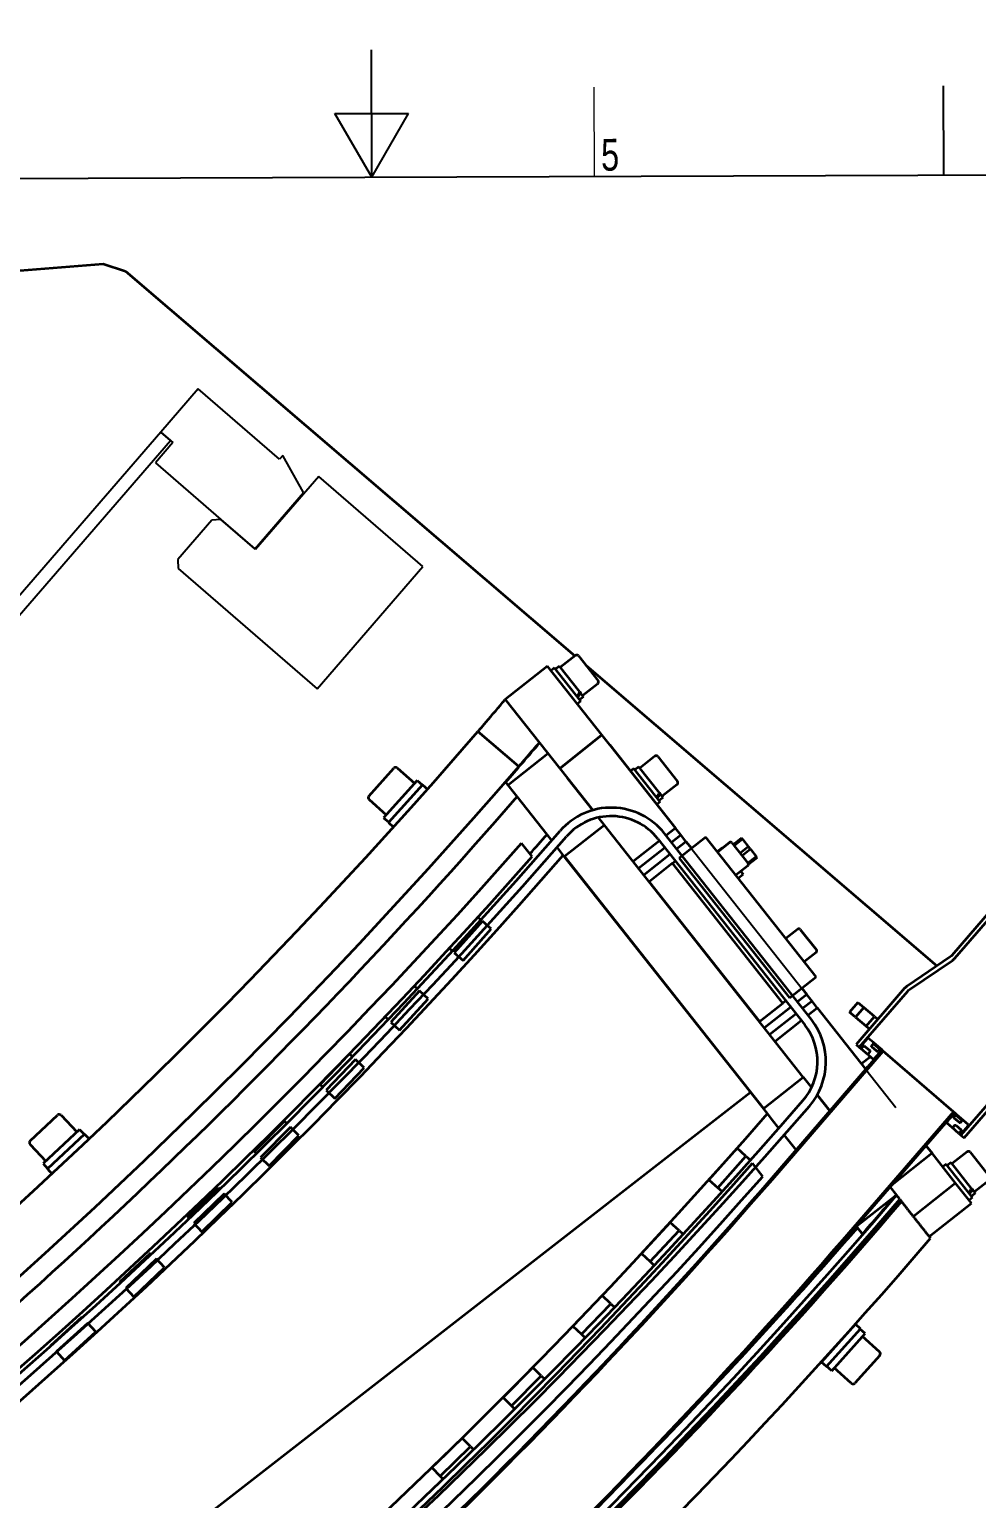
# Model space of a CAD drawing. Header units: millimetres. Extents: x -605 to 8012, y -2292 to 5879.
# Drawn here: x 5086 to 5459, y 2132 to 2710 of the extents above; entities that cross this region are included whole.
import ezdxf

# ---------------------------------------------------------------- set-up
doc = ezdxf.new("R2010")
doc.units = ezdxf.units.MM
doc.header["$LTSCALE"] = 5
doc.layers.get('0').update_dxf_attribs({"lineweight": 25})
doc.layers.add('Arestas Visíveis', color=7, linetype='Continuous', lineweight=35)
doc.layers.add('Legenda', color=7, linetype='Continuous', lineweight=25)
for name, color, linetype, lineweight, true_color in [('Dimensão', 7, 'Continuous', 18, 0x006400), ('Geometria de Sketch', 7, 'Continuous', 35, 0x008080), ('Linha de Centro de Dobras', 7, 'Continuous', 18, 0x0000a0)]:
    doc.layers.add(name, color=color, linetype=linetype, lineweight=lineweight, true_color=true_color)
doc.styles.add('Texto_2_5 - LNLS', font='SwissCL.ttf')
doc.styles.add('Texto_2_5_COTA - LNLS', font='SwissCLI.ttf')
doc.dimstyles.new('PADRAO-LNLS', dxfattribs={"dimscale": 5, "dimtxt": 2.5, "dimasz": 2.5, "dimexe": 1, "dimexo": 1, "dimgap": 0.25, "dimtad": 1, "dimdec": 1, "dimrnd": 1e-08, "dimzin": 0, "dimtxsty": 'Texto_2_5_COTA - LNLS', "dimcen": 0.09, "dimdle": 4, "dimclrd": 98, "dimclre": 98, "dimclrt": 1, "dimadec": 1, "dimazin": 0, "dimtfac": 0.6, "dimtdec": 3, "dimtmove": 0, "dimatfit": 3, "dimfxl": 1, "dimtolj": 1, "dimtzin": 0, "dimlwd": 15, "dimlwe": 15, "dimarcsym": 0})

# ---------------------------------------------------------------- blocks, each defined once
blk = doc.blocks.new('Borders A3')
at = {"layer": 'Legenda'}
for p, q in [((217.5, 287), (217.5, 297)), ((262.5, 287), (262.5, 294)), ((214.61, 292), (220.39, 292)), ((217.5, 287), (214.61, 292)), ((217.5, 287), (220.39, 292)), ((25, 287), (410, 287))]:
    blk.add_line(p, q, dxfattribs=at)
at = {"layer": 'Linha de Centro de Dobras'}
blk.add_line((235, 294), (235, 287), dxfattribs=at)
at = {"layer": 'Legenda', "color": 236, "true_color": 0x800040, "insert": (236.25, 287.4), "char_height": 2.5, "attachment_point": 8, "style": 'Texto_2_5 - LNLS'}
blk.add_mtext('5', dxfattribs=at)
blk = doc.blocks.new('*D29')
at = {"layer": 'Defpoints', "color": 0, "linetype": 'Continuous', "transparency": 16777216}
for p in [(5101.32, 2083.83), (5040.88, 2036.1), (5098.36, 1963.31)]:
    blk.add_point(p, dxfattribs=at)
at = {"layer": 'Dimensão', "color": 98, "linetype": 'Continuous', "lineweight": 15, "transparency": 16777216}
for p, q in [((5093.57, 2093.64), (5085.82, 2103.45)), ((5044.8, 2039.2), (5105.24, 2086.93)), ((5102.28, 1966.41), (5162.72, 2014.14)), ((5166.54, 2001.23), (5174.29, 1991.42)), ((5376.08, 1735.87), (5174.29, 1991.42)), ((5830.08, 1735.87), (5376.08, 1735.87))]:
    blk.add_line(p, q, dxfattribs=at)
at = {"layer": 'Dimensão', "color": 98, "linetype": 'Continuous', "transparency": 16777216}
for points in [[(5095.2, 2094.93), (5091.93, 2092.35), (5101.32, 2083.83)], [(5168.18, 2002.52), (5164.91, 1999.94), (5158.8, 2011.04)]]:
    blk.add_solid(points, dxfattribs=at)
at = {"layer": 'Dimensão', "color": 1, "linetype": 'Continuous', "lineweight": 18, "transparency": 16777216, "insert": (5609.33, 1793.82), "char_height": 500, "attachment_point": 5, "style": 'Texto_2_5_COTA - LNLS'}
blk.add_mtext('\\A1;{\\H12.45;55,7 - (Centro Bloco Laminas e Centro Camara de Vacuo)}', dxfattribs=at)

msp = doc.modelspace()

# ---------------------------------------------------------------- linework, layer by layer
for p, q in [((5152.70226, 2568.24485), (5137.97746, 2551.2322)), ((5184.64824, 2540.59493), (5152.70226, 2568.24485)), ((5137.97746, 2551.2322), (5075.15163, 2478.64491)), ((5082.20439, 2479.15332), (5141.75805, 2547.96002)), ((5142.70319, 2547.14198), (5135.83162, 2539.20274)), ((5141.75805, 2547.96002), (5137.97746, 2551.2322)), ((5137.97746, 2551.2322), (5141.75805, 2547.96002)), ((5141.75805, 2547.96002), (5142.70319, 2547.14198)), ((5185.95711, 2542.10717), (5184.64824, 2540.59493)), ((5194.11439, 2527.46534), (5185.95711, 2542.10717)), ((5135.83162, 2539.20274), (5161.53962, 2516.95192)), ((5200.11281, 2533.82274), (5175.24425, 2505.09028)), ((5241.03768, 2498.40141), (5200.11281, 2533.82274)), ((5174.96071, 2505.33569), (5194.11439, 2527.46534)), ((5158.01324, 2516.69772), (5144.59731, 2501.19731)), ((5161.53962, 2516.95192), (5158.01324, 2516.69772)), ((5161.53962, 2516.95192), (5174.96071, 2505.33569)), ((5174.96071, 2505.33569), (5161.53962, 2516.95192)), ((5144.59731, 2501.19731), (5144.85151, 2497.67092)), ((5175.24425, 2505.09028), (5174.96071, 2505.33569)), ((5144.85151, 2497.67092), (5199.48101, 2450.38794)), ((5199.48101, 2450.38794), (5241.03768, 2498.40141)), ((5290.0707, 2459.29396), (5427.06701, 2285.80306))]:
    msp.add_line(p, q)
at = {"layer": 'Arestas Visíveis'}
for p, q in [((5031.26918, 2610.79933), (5115.29644, 2617.33308)), ((5115.29644, 2617.33308), (5124.08037, 2614.46989)), ((5124.08037, 2614.46989), (5300.76556, 2463.27947)), ((5301.00354, 2463.46739), (5295.11741, 2458.81943)), ((5302.17399, 2463.32981), (5309.92058, 2453.5196)), ((5290.0707, 2459.29396), (5273.45874, 2446.1764)), ((5311.4513, 2432.21777), (5290.0707, 2459.29396)), ((5292.77312, 2458.561), (5291.46509, 2457.52812)), ((5303.10191, 2445.48071), (5292.77312, 2458.561)), ((5294.7559, 2459.27724), (5293.18627, 2458.03779)), ((5302.78547, 2449.10866), (5294.7559, 2459.27724)), ((5305.23117, 2459.45823), (5443.14707, 2341.44289)), ((5302.78547, 2449.10866), (5302.86285, 2449.01067)), ((5302.86285, 2449.01067), (5303.12599, 2448.67744)), ((5304.25839, 2447.24338), (5303.12599, 2448.67744)), ((5309.78301, 2452.34914), (5303.89688, 2447.70119)), ((5273.45874, 2446.1764), (5294.83933, 2419.1002)), ((5303.10191, 2445.48071), (5301.79388, 2444.44783)), ((5304.25839, 2447.24338), (5302.68875, 2446.00392)), ((5278.73306, 2419.81272), (5262.61463, 2433.5331)), ((5294.83933, 2419.1002), (5311.4513, 2432.21777)), ((5314.54993, 2428.29368), (5311.4513, 2432.21777)), ((5314.54993, 2428.29368), (5340.37191, 2395.59296)), ((5290.25974, 2424.89976), (5274.56339, 2412.50521)), ((5326.01702, 2419.68845), (5324.44738, 2418.44899)), ((5334.04659, 2409.51987), (5326.01702, 2419.68845)), ((5332.26465, 2423.87859), (5326.37852, 2419.23064)), ((5333.43511, 2423.74102), (5341.1817, 2413.9308)), ((5219.82858, 2408.22285), (5229.61656, 2419.14561)), ((5238.7323, 2414.33383), (5225.60751, 2399.6874)), ((5231.02865, 2419.22298), (5237.73125, 2413.21673)), ((5238.7323, 2414.33383), (5240.71825, 2412.55419)), ((5294.83933, 2419.1002), (5297.93797, 2415.17612)), ((5297.93797, 2415.17612), (5307.83743, 2402.63953)), ((5307.83743, 2402.63953), (5297.93797, 2415.17612)), ((5324.03423, 2418.9722), (5322.7262, 2417.93932)), ((5334.36302, 2405.89192), (5324.03423, 2418.9722)), ((5240.82948, 2412.67832), (5227.48224, 2397.78364)), ((5240.82948, 2412.67832), (5242.79873, 2410.91366)), ((5278.13886, 2407.97728), (5273.53052, 2413.81324)), ((5334.04659, 2409.51987), (5334.12397, 2409.42188)), ((5334.12397, 2409.42188), (5334.38711, 2409.08864)), ((5335.5195, 2407.65458), (5334.38711, 2409.08864)), ((5341.04412, 2412.76035), (5335.15799, 2408.11239)), ((5219.90595, 2406.81075), (5226.60856, 2400.8045)), ((5289.85, 2393.14639), (5278.13886, 2407.97728)), ((5334.36302, 2405.89192), (5333.05499, 2404.85904)), ((5335.5195, 2407.65458), (5333.94987, 2406.41513)), ((5225.60751, 2399.6874), (5227.59347, 2397.90777)), ((5227.48224, 2397.78364), (5229.45149, 2396.01898)), ((5312.46663, 2396.77714), (5296.77029, 2384.3826)), ((5312.46663, 2396.77714), (5310.1012, 2399.77271)), ((5390.65557, 2297.75938), (5312.46663, 2396.77714)), ((5291.7332, 2390.76153), (5289.85, 2393.14639)), ((5333.41616, 2391.44226), (5391.19245, 2318.27489)), ((5393.80851, 2320.34065), (5336.03222, 2393.50802)), ((5340.37191, 2395.59296), (5336.68487, 2392.68151)), ((5338.75063, 2390.06545), (5342.43766, 2392.97691)), ((5342.43766, 2392.97691), (5340.37191, 2395.59296)), ((5352.26206, 2392.0996), (5341.79783, 2383.83657)), ((5344.50342, 2390.36085), (5342.43766, 2392.97691)), ((5395.64298, 2337.1624), (5352.26206, 2392.0996)), ((5363.04595, 2389.20041), (5366.31602, 2391.7826)), ((5366.74721, 2391.23654), (5363.47714, 2388.65435)), ((5366.74721, 2391.23654), (5366.31602, 2391.7826)), ((5366.74721, 2391.23654), (5368.98346, 2388.40458)), ((5283.99269, 2384.4279), (5279.86118, 2389.66002)), ((5294.18809, 2387.65267), (5293.83413, 2388.10093)), ((5296.25385, 2385.03661), (5294.18809, 2387.65267)), ((5376.50854, 2283.40279), (5296.25385, 2385.03661)), ((5334.06881, 2390.61575), (5323.75994, 2382.4754)), ((5325.8257, 2379.85934), (5336.13457, 2387.9997)), ((5327.89146, 2377.24329), (5338.20033, 2385.38364)), ((5340.81638, 2387.4494), (5344.50342, 2390.36085)), ((5344.50342, 2390.36085), (5346.63754, 2387.65822)), ((5356.78095, 2386.37692), (5358.74299, 2387.92624)), ((5361.61892, 2389.93183), (5356.91002, 2386.21347)), ((5358.74299, 2387.92624), (5358.87206, 2387.76279)), ((5362.55528, 2389.82177), (5368.95913, 2381.712)), ((5365.71339, 2385.82238), (5368.98346, 2388.40458)), ((5369.84585, 2387.31246), (5366.57578, 2384.73026)), ((5369.84585, 2387.31246), (5368.98346, 2388.40458)), ((5369.84585, 2387.31246), (5372.0821, 2384.48049)), ((5296.77029, 2384.3826), (5374.95923, 2285.36483)), ((5339.18178, 2381.77081), (5330.02558, 2374.54066)), ((5339.18178, 2381.77081), (5340.33444, 2382.68101)), ((5382.56269, 2326.83361), (5339.18178, 2381.77081)), ((5341.79783, 2383.83657), (5385.17875, 2328.89937)), ((5368.84907, 2380.77563), (5364.14017, 2377.05727)), ((5368.81202, 2381.89829), (5372.0821, 2384.48049)), ((5372.51329, 2383.93443), (5369.0999, 2381.23907)), ((5372.51329, 2383.93443), (5372.0821, 2384.48049)), ((5330.02558, 2374.54066), (5373.40649, 2319.60345)), ((5365.04398, 2375.91269), (5367.00603, 2377.46201)), ((5366.10221, 2378.60659), (5367.00603, 2377.46201)), ((5467.97363, 2367.44624), (5449.04532, 2345.57697)), ((5450.30552, 2344.48625), (5469.23382, 2366.35551)), ((5264.44591, 2359.08017), (5253.35792, 2346.63693)), ((5262.68215, 2360.65184), (5263.90604, 2359.56124)), ((5267.93002, 2355.97553), (5264.44591, 2359.08017)), ((5256.84203, 2343.5323), (5267.93002, 2355.97553)), ((5388.47377, 2355.92309), (5383.76487, 2352.20473)), ((5389.41014, 2355.81303), (5395.81399, 2347.70325)), ((5252.65066, 2347.26716), (5251.42367, 2348.36051)), ((5253.35792, 2346.63693), (5256.84203, 2343.5323)), ((5395.70393, 2346.76689), (5390.99502, 2343.04853)), ((5448.39484, 2344.99898), (5431.44474, 2333.51292)), ((5432.37969, 2332.1332), (5449.32979, 2343.61926)), ((5237.64717, 2333.56547), (5238.85813, 2332.44788)), ((5385.17875, 2328.89937), (5395.64298, 2337.1624)), ((5239.74669, 2331.62783), (5228.44322, 2319.37999)), ((5231.87262, 2316.21502), (5243.17608, 2328.46286)), ((5243.17608, 2328.46286), (5239.74669, 2331.62783)), ((5383.71536, 2327.74381), (5382.56269, 2326.83361)), ((5392.01585, 2330.19153), (5388.32881, 2327.28008)), ((5390.01845, 2332.72102), (5392.01585, 2330.19153)), ((5394.08161, 2327.57547), (5390.39457, 2324.66402)), ((5394.08161, 2327.57547), (5392.01585, 2330.19153)), ((5396.14737, 2324.95942), (5394.08161, 2327.57547)), ((5430.46902, 2332.64593), (5411.39711, 2310.61076)), ((5412.65731, 2309.52003), (5431.72921, 2331.5552)), ((5373.40649, 2319.60345), (5382.56269, 2326.83361)), ((5385.71276, 2325.21432), (5375.40389, 2317.07397)), ((5387.77851, 2322.59826), (5377.46965, 2314.45791)), ((5392.46033, 2322.04796), (5396.14737, 2324.95942)), ((5396.14737, 2324.95942), (5415.23653, 2300.78507)), ((5412.09329, 2327.12189), (5408.84367, 2323.32189)), ((5411.14269, 2321.35585), (5408.84367, 2323.32189)), ((5414.39231, 2325.15585), (5411.14269, 2321.35585)), ((5412.09329, 2327.12189), (5414.39231, 2325.15585)), ((5418.62733, 2321.53421), (5414.39231, 2325.15585)), ((5415.3777, 2317.73422), (5418.62733, 2321.53421)), ((5418.62733, 2321.53421), (5419.72653, 2320.59421)), ((5227.40259, 2320.34039), (5226.18889, 2321.46051)), ((5228.44322, 2319.37999), (5231.87262, 2316.21502)), ((5379.5354, 2311.84186), (5389.84427, 2319.98221)), ((5411.14269, 2321.35585), (5415.3777, 2317.73422)), ((5416.47691, 2316.79421), (5415.3777, 2317.73422)), ((5416.63328, 2316.66049), (5416.47691, 2316.79421)), ((5419.72653, 2320.59421), (5419.90552, 2320.44115)), ((5411.39711, 2310.61076), (5412.65731, 2309.52003)), ((5415.83736, 2312.93951), (5412.78333, 2309.41096)), ((5416.30754, 2312.9734), (5415.83736, 2312.93951)), ((5418.19784, 2311.33731), (5416.30754, 2312.9734)), ((5417.5773, 2310.11101), (5418.23173, 2310.86713)), ((5418.23173, 2310.86713), (5418.19784, 2311.33731)), ((5420.9719, 2308.9363), (5418.19784, 2311.33731)), ((5418.23173, 2310.86713), (5420.75355, 2308.68445)), ((5200.64689, 2294.86513), (5210.44048, 2305.11219)), ((5214.57212, 2304.61072), (5203.05662, 2292.56203)), ((5212.17756, 2306.89931), (5213.37437, 2305.75547)), ((5217.94576, 2301.38638), (5214.57212, 2304.61072)), ((5421.72639, 2308.28328), (5378.09734, 2257.87544)), ((5378.4754, 2257.54822), (5422.10445, 2307.95606)), ((5412.65731, 2309.52003), (5412.78333, 2309.41096)), ((5412.78333, 2309.41096), (5413.41342, 2308.8656)), ((5413.41342, 2308.8656), (5414.28601, 2309.87376)), ((5416.18586, 2306.466), (5413.41342, 2308.8656)), ((5417.06254, 2305.70722), (5413.54383, 2302.92869)), ((5414.75619, 2309.90765), (5416.7725, 2308.16249)), ((5416.8064, 2307.6923), (5416.15196, 2306.93619)), ((5416.15196, 2306.93619), (5416.18586, 2306.466)), ((5416.18586, 2306.466), (5418.07615, 2304.82991)), ((5419.62751, 2307.89566), (5417.61119, 2309.64083)), ((5418.07615, 2304.82991), (5418.54634, 2304.8638)), ((5418.07615, 2304.82991), (5418.45791, 2304.49949)), ((5418.54634, 2304.8638), (5421.60037, 2308.39235)), ((5418.67383, 2304.75346), (5418.54634, 2304.8638)), ((5420.97027, 2308.93771), (5420.09769, 2307.92956)), ((5421.60037, 2308.39235), (5420.97027, 2308.93771)), ((5421.60037, 2308.39235), (5421.72639, 2308.28328)), ((5422.10445, 2307.95606), (5421.72639, 2308.28328)), ((5449.70273, 2284.06917), (5422.10445, 2307.95606)), ((5206.43026, 2289.33769), (5217.94576, 2301.38638)), ((5416.40358, 2302.13344), (5415.02894, 2301.04796)), ((5201.72179, 2293.83779), (5200.64689, 2294.86513)), ((5374.95923, 2285.36483), (5390.65557, 2297.75938)), ((5390.65557, 2297.75938), (5393.75421, 2293.83529)), ((5393.75421, 2293.83529), (5393.88968, 2293.66373)), ((5393.88968, 2293.66373), (5393.75421, 2293.83529)), ((5471.67742, 2296.97919), (5452.60551, 2274.94402)), ((5453.86571, 2273.85329), (5472.93762, 2295.88846)), ((5203.05662, 2292.56203), (5206.43026, 2289.33769)), ((5396.15345, 2290.79691), (5401.13326, 2284.49052)), ((5401.13326, 2284.49052), (5396.15345, 2290.79691)), ((5086.61222, 2272.72521), (5097.30092, 2282.76827)), ((5098.71445, 2282.72424), (5104.87723, 2276.16527)), ((5378.5743, 2280.78673), (5376.50854, 2283.40279)), ((5449.70273, 2284.06917), (5406.07368, 2233.66133)), ((5406.45174, 2233.33411), (5450.08079, 2283.74195)), ((5450.20681, 2283.63288), (5447.15277, 2280.10433)), ((5450.08079, 2283.74195), (5449.70273, 2284.06917)), ((5449.96432, 2282.07936), (5450.83691, 2283.08751)), ((5452.01453, 2279.86401), (5449.99822, 2281.60917)), ((5450.08079, 2283.74195), (5450.20681, 2283.63288)), ((5450.83691, 2283.08751), (5450.20681, 2283.63288)), ((5450.61672, 2282.83724), (5453.13915, 2280.65402)), ((5453.60934, 2280.68792), (5450.83456, 2283.08954)), ((5105.97039, 2277.1924), (5091.63782, 2263.72558)), ((5107.91786, 2275.36313), (5093.34237, 2261.66806)), ((5105.97039, 2277.1924), (5107.7964, 2275.249)), ((5107.91786, 2275.36313), (5109.72851, 2273.43608)), ((5174.83667, 2268.53601), (5186.5607, 2280.38189)), ((5188.92988, 2278.03709), (5177.20585, 2266.1912)), ((5186.5607, 2280.38189), (5187.46144, 2279.49042)), ((5192.24673, 2274.75436), (5188.92988, 2278.03709)), ((5381.03067, 2277.67601), (5378.5743, 2280.78673)), ((5446.80861, 2279.96137), (5447.18667, 2279.63414)), ((5447.15277, 2280.10433), (5447.02668, 2280.21347)), ((5447.15277, 2280.10433), (5447.18667, 2279.63414)), ((5447.18667, 2279.63414), (5449.07697, 2277.99805)), ((5449.07697, 2277.99805), (5449.54715, 2278.03195)), ((5451.8494, 2275.59845), (5449.07697, 2277.99805)), ((5449.54715, 2278.03195), (5450.20159, 2278.78806)), ((5450.67177, 2278.82196), (5452.68808, 2277.07679)), ((5452.72198, 2276.60661), (5451.8494, 2275.59845)), ((5451.8494, 2275.59845), (5452.4795, 2275.05309)), ((5452.4795, 2275.05309), (5455.53353, 2278.58164)), ((5453.13915, 2280.65402), (5452.48472, 2279.8979)), ((5453.60934, 2280.68792), (5453.13915, 2280.65402)), ((5455.49963, 2279.05182), (5453.60934, 2280.68792)), ((5455.53353, 2278.58164), (5455.49963, 2279.05182)), ((5086.5682, 2271.31169), (5092.73098, 2264.75271)), ((5180.5227, 2262.90848), (5192.24673, 2274.75436)), ((5364.61399, 2269.82184), (5353.526, 2257.3786)), ((5368.0981, 2266.7172), (5364.61399, 2269.82184)), ((5387.80733, 2269.0941), (5383.13079, 2275.01643)), ((5438.89748, 2270.82106), (5441.28418, 2267.79857)), ((5452.4795, 2275.05309), (5452.60551, 2274.94402)), ((5452.60551, 2274.94402), (5453.86571, 2273.85329)), ((5175.615, 2267.76569), (5174.83667, 2268.53601)), ((5177.20585, 2266.1912), (5180.5227, 2262.90848)), ((5357.01011, 2254.27396), (5368.0981, 2266.7172)), ((5368.0981, 2266.7172), (5369.90142, 2265.11029)), ((5374.7597, 2258.72396), (5370.62819, 2263.95607)), ((5441.28418, 2267.79857), (5425.48003, 2255.3189)), ((5450.56934, 2256.03992), (5441.28418, 2267.79857)), ((5448.80979, 2264.18477), (5447.24016, 2262.94532)), ((5456.83937, 2254.01619), (5448.80979, 2264.18477)), ((5455.05743, 2268.37492), (5449.1713, 2263.72696)), ((5456.22788, 2268.23734), (5463.97448, 2258.42713)), ((5091.63782, 2263.72558), (5093.46383, 2261.78218)), ((5093.34237, 2261.66806), (5095.15301, 2259.74101)), ((5446.82701, 2263.46853), (5445.51898, 2262.43565)), ((5457.1558, 2250.38824), (5446.82701, 2263.46853)), ((5148.57089, 2242.66135), (5160.49987, 2254.30082)), ((5160.49987, 2254.30082), (5161.12607, 2253.65904)), ((5353.526, 2257.3786), (5357.01011, 2254.27396)), ((5358.75843, 2252.71605), (5357.01011, 2254.27396)), ((5424.79421, 2254.52651), (5427.27526, 2251.38453)), ((5450.56934, 2256.03992), (5433.95737, 2242.92236)), ((5456.77736, 2248.17814), (5450.56934, 2256.03992)), ((5456.83937, 2254.01619), (5456.91674, 2253.9182)), ((5456.91674, 2253.9182), (5457.17988, 2253.58496)), ((5458.31228, 2252.15091), (5457.17988, 2253.58496)), ((5463.8369, 2257.25667), (5457.95077, 2252.60872)), ((5162.82776, 2251.91502), (5150.89878, 2240.27555)), ((5154.15783, 2236.93544), (5166.08681, 2248.57491)), ((5166.08681, 2248.57491), (5162.82776, 2251.91502)), ((5427.27526, 2251.38453), (5411.57891, 2238.98998)), ((5427.27526, 2251.38453), (5427.30456, 2251.34742)), ((5428.56801, 2249.74739), (5427.30456, 2251.34742)), ((5428.56801, 2249.74739), (5428.93651, 2249.28073)), ((5429.25323, 2249.00998), (5428.6198, 2249.55148)), ((5429.19973, 2248.9474), (5429.29103, 2248.83177)), ((5440.1654, 2235.06057), (5456.77736, 2248.17814)), ((5457.1558, 2250.38824), (5455.84777, 2249.35536)), ((5458.31228, 2252.15091), (5456.74265, 2250.91145)), ((5149.08898, 2242.13037), (5148.57089, 2242.66135)), ((5150.89878, 2240.27555), (5154.15783, 2236.93544)), ((5338.34174, 2240.63491), (5327.03827, 2228.38708)), ((5330.46767, 2225.22211), (5341.77113, 2237.46994)), ((5341.77113, 2237.46994), (5338.34174, 2240.63491)), ((5341.77113, 2237.46994), (5343.41763, 2235.9504)), ((5411.93629, 2238.5374), (5411.46828, 2239.13009)), ((5413.65622, 2236.35931), (5411.93629, 2238.5374)), ((5413.65622, 2236.35931), (5414.00205, 2235.92135)), ((5121.85753, 2217.24903), (5133.98783, 2228.67854)), ((5136.27373, 2226.25248), (5124.14343, 2214.82297)), ((5133.98783, 2228.67854), (5134.37508, 2228.26755)), ((5139.47399, 2222.856), (5136.27373, 2226.25248)), ((5327.03827, 2228.38708), (5330.46767, 2225.22211)), ((5332.0592, 2223.75329), (5330.46767, 2225.22211)), ((5127.34369, 2211.42649), (5139.47399, 2222.856)), ((5122.1506, 2216.93799), (5121.85753, 2217.24903)), ((5124.14343, 2214.82297), (5127.34369, 2211.42649)), ((5311.56411, 2211.91094), (5300.04861, 2199.86225)), ((5314.93775, 2208.6866), (5311.56411, 2211.91094)), ((5303.42225, 2196.63791), (5314.93775, 2208.6866)), ((5314.93775, 2208.6866), (5316.42915, 2207.2612)), ((5094.70473, 2192.3068), (5107.03265, 2203.52286)), ((5109.27587, 2201.05728), (5096.94794, 2189.84121)), ((5107.03265, 2203.52286), (5107.21534, 2203.32207)), ((5112.41637, 2197.60546), (5109.27587, 2201.05728)), ((5397.74004, 2185.74842), (5411.12363, 2200.61044)), ((5413.10523, 2198.82596), (5411.12363, 2200.61044)), ((5100.08844, 2186.38939), (5112.41637, 2197.60546)), ((5300.04861, 2199.86225), (5303.42225, 2196.63791)), ((5304.85879, 2195.26494), (5303.42225, 2196.63791)), ((5399.72164, 2183.96394), (5413.10523, 2198.82596)), ((5401.81477, 2182.30331), (5414.9753, 2196.91763)), ((5407.77773, 2196.89493), (5407.77364, 2196.89862)), ((5414.9753, 2196.91763), (5412.9937, 2198.70211)), ((5420.65944, 2189.78036), (5413.97154, 2195.80298)), ((5094.80679, 2192.19462), (5094.70473, 2192.3068)), ((5096.94794, 2189.84121), (5100.08844, 2186.38939)), ((5401.08594, 2189.46392), (5401.08185, 2189.46761)), ((5284.28926, 2183.65869), (5272.56523, 2171.8128)), ((5287.60611, 2180.37596), (5284.28926, 2183.65869)), ((5399.72164, 2183.96394), (5397.74004, 2185.74842)), ((5401.81477, 2182.30331), (5399.83317, 2184.08779)), ((5409.50645, 2177.39535), (5402.81854, 2183.41796)), ((5420.73336, 2188.36808), (5410.91873, 2177.46927)), ((5275.88208, 2168.53007), (5287.60611, 2180.37596)), ((5287.60611, 2180.37596), (5288.94443, 2179.0514)), ((5272.56523, 2171.8128), (5275.88208, 2168.53007)), ((5277.16571, 2167.25965), (5275.88208, 2168.53007)), ((5256.52549, 2155.88674), (5244.59651, 2144.24727)), ((5259.78454, 2152.54663), (5256.52549, 2155.88674)), ((5247.85556, 2140.90716), (5259.78454, 2152.54663)), ((5259.78454, 2152.54663), (5260.97204, 2151.32959)), ((5244.59651, 2144.24727), (5247.85556, 2140.90716)), ((5248.98858, 2139.74596), (5247.85556, 2140.90716))]:
    msp.add_line(p, q, dxfattribs=at)
for centre, radius, start, end in [((5301.51998, 2462.81337), 0.83333, 38.2962271, 128.2962271), ((5309.26657, 2453.00316), 0.83333, 308.2962271, 38.2962271), ((3576.25462, 3890.88959), 2228.83333, 319.29487853, 319.59453281), ((3576.25462, 3890.88959), 2228.83333, 297.42611141, 319.16634279), ((3576.35791, 3890.75879), 2250, 318.96815639, 319.48686576), ((3576.25462, 3890.88959), 2250, 319.29769995, 319.48686576), ((3576.25462, 3890.88959), 2250, 297.42208076, 319.17037344), ((5332.78109, 2423.22458), 0.83333, 38.2962271, 128.2962271), ((5230.36129, 2418.47825), 1, 48.1362271, 138.1362271), ((5340.52768, 2413.41436), 0.83333, 308.2962271, 38.2962271), ((5220.57332, 2407.55549), 1, 138.1362271, 228.1362271), ((3580.86296, 3885.05363), 2250, 308.30683743, 318.96815639), ((5315.10376, 2376.98195), 26.66667, 38.2962271, 138.92984032), ((5315.10376, 2376.98195), 23.33333, 38.2962271, 138.92984032), ((3599.96778, 3871.61688), 2248.33333, 297.66259024, 318.92986399), ((3599.96778, 3871.61688), 2251.66667, 297.66653776, 318.92986396), ((3592.57411, 3870.22274), 2250, 318.70913592, 318.96815639), ((3598.97796, 3862.11296), 2250, 297.62429781, 318.96815639), ((3593.75942, 3879.47909), 2250, 298.05587878, 318.53657542), ((5362.03207, 2389.40862), 0.66667, 38.2962271, 128.2962271), ((3597.89094, 3874.24697), 2250, 298.05587878, 318.53657542), ((5368.43592, 2381.29885), 0.66667, 308.2962271, 38.2962271), ((5388.88692, 2355.39988), 0.66667, 38.2962271, 128.2962271), ((5395.29077, 2347.2901), 0.66667, 308.2962271, 38.2962271), ((5372.88005, 2303.81458), 23.33333, 319.05008239, 38.2962271), ((5372.88005, 2303.81458), 26.66667, 319.05008239, 38.2962271), ((3692.37592, 3762.07755), 2248.33333, 297.54237181, 319.05008239), ((3679.23265, 3760.47913), 2250, 297.62429781, 318.96815639), ((3692.37592, 3762.07755), 2251.66667, 297.54636423, 319.05008239), ((5097.98567, 2282.03949), 1, 43.2162271, 133.2162271), ((5087.29697, 2271.99644), 1, 133.2162271, 223.2162271), ((3684.52643, 3753.77514), 2250, 298.05587878, 318.53657542), ((5455.57387, 2267.7209), 0.83333, 38.2962271, 128.2962271), ((3688.65794, 3748.54303), 2250, 298.05587878, 318.53657542), ((3716.72615, 3712.9977), 2250, 297.10558844, 319.48686576), ((3716.72615, 3712.9977), 2252, 297.115655, 319.4767992), ((3716.72615, 3712.9977), 2252.16667, 297.11858765, 319.47386655), ((3716.72615, 3712.9977), 2253, 297.11858765, 319.47386655), ((3716.62287, 3713.1285), 2250, 318.96815639, 319.47119009), ((3714.6604, 3715.61375), 2250, 315.69446609, 318.96815639), ((3716.72615, 3712.9977), 2271.16667, 303.65451724, 319.38124447), ((5419.99026, 2189.03726), 1, 317.9962271, 47.9962271), ((5410.17563, 2178.13845), 1, 227.9962271, 317.9962271)]:
    msp.add_arc(centre, radius, start, end, dxfattribs=at)
for centre, major_axis, ratio, start_param, end_param in [((5298.96341, 2452.83095), (6.50074, 12.90899), 0.354207427, 4.450283175, 4.601079669), ((5300.05088, 2453.68967), (6.50074, 12.90899), 0.354207427, 4.344678808, 4.496684444), ((5330.22452, 2413.24216), (6.50074, 12.90899), 0.354207427, 4.450283175, 4.601079669), ((5331.312, 2414.10087), (6.50074, 12.90899), 0.354207427, 4.344678808, 4.496684444), ((5453.0173, 2257.73848), (6.50074, 12.90899), 0.354207427, 4.450283175, 4.601079669), ((5454.10477, 2258.5972), (6.50074, 12.90899), 0.354207427, 4.344678808, 4.496684444), ((5413.93604, 2236.17958), (0.07977, -0.32365), 0.03723658, 0.662760255, 1.391948251)]:
    msp.add_ellipse(centre, major_axis=major_axis, ratio=ratio, start_param=start_param, end_param=end_param, dxfattribs=at)
for points, knots in [([(5265.87978, 2437.3199), (5265.47033, 2436.84396), (5265.03338, 2436.33649), (5264.22916, 2435.40329), (5263.86191, 2434.97755), (5263.2818, 2434.30539), (5263.03027, 2434.01417), (5262.69668, 2433.62803), (5262.61463, 2433.5331), (5262.61463, 2433.5331)], [0.4520261633, 0.4520261633, 0.4520261633, 0.4520261633, 0.565033779, 0.565033779, 0.6780413947, 0.6780413947, 0.7910479933, 0.7910479933, 0.904054592, 0.904054592, 0.904054592, 0.904054592]), ([(5278.73306, 2419.81272), (5278.73306, 2419.81272), (5278.8151, 2419.90765), (5279.14866, 2420.29381), (5279.40017, 2420.58505), (5279.98023, 2421.25724), (5280.34746, 2421.68301), (5281.15162, 2422.61625), (5281.58856, 2423.12375), (5281.99798, 2423.59971)], [0.9040544699, 0.9040544699, 0.9040544699, 0.9040544699, 1.0170604896, 1.0170604896, 1.1300665093, 1.1300665093, 1.2430746628, 1.2430746628, 1.3560828163, 1.3560828163, 1.3560828163, 1.3560828163]), ([(5414.28601, 2309.87376), (5414.31293, 2309.90486), (5414.3519, 2309.93517), (5414.42545, 2309.97204), (5414.47305, 2309.98512), (5414.55511, 2309.99104), (5414.60409, 2309.98491), (5414.68217, 2309.95898), (5414.72508, 2309.93457), (5414.75619, 2309.90765)], [0, 0, 0, 0, 0.00740481258, 0.00740481258, 0.01480962575, 0.01480962575, 0.02221443966, 0.02221443966, 0.02961925419, 0.02961925419, 0.02961925419, 0.02961925419]), ([(5417.61119, 2309.64083), (5417.59427, 2309.65547), (5417.57886, 2309.67179), (5417.55156, 2309.70726), (5417.53972, 2309.72633), (5417.51082, 2309.78543), (5417.49955, 2309.82777), (5417.49388, 2309.91439), (5417.49953, 2309.95785), (5417.52717, 2310.04014), (5417.54889, 2310.07819), (5417.5773, 2310.11101)], [-0.03149629089, -0.03149629089, -0.03149629089, -0.03149629089, -0.02746747811, -0.02746747811, -0.02343866552, -0.02343866552, -0.01562577353, -0.01562577353, -0.00781288572, -0.00781288572, 0, 0, 0, 0]), ([(5416.7725, 2308.16249), (5416.80361, 2308.13557), (5416.83392, 2308.0966), (5416.87078, 2308.02305), (5416.88387, 2307.97545), (5416.88979, 2307.89338), (5416.88366, 2307.8444), (5416.85772, 2307.76632), (5416.83332, 2307.72341), (5416.8064, 2307.6923)], [0.02961925478, 0.02961925478, 0.02961925478, 0.02961925478, 0.03702406973, 0.03702406973, 0.04442888393, 0.04442888393, 0.05183369718, 0.05183369718, 0.05923850964, 0.05923850964, 0.05923850964, 0.05923850964]), ([(5420.09769, 2307.92956), (5420.08305, 2307.91263), (5420.06673, 2307.89723), (5420.03126, 2307.86992), (5420.01219, 2307.85809), (5419.95309, 2307.82919), (5419.91075, 2307.81792), (5419.82413, 2307.81225), (5419.78067, 2307.8179), (5419.69838, 2307.84553), (5419.66033, 2307.86726), (5419.62751, 2307.89566)], [-0.03149629631, -0.03149629631, -0.03149629631, -0.03149629631, -0.02746749444, -0.02746749444, -0.02343869232, -0.02343869232, -0.01562580028, -0.01562580028, -0.00781290163, -0.00781290163, 0, 0, 0, 0]), ([(5449.99822, 2281.60917), (5449.9813, 2281.62382), (5449.96589, 2281.64014), (5449.93858, 2281.67561), (5449.92675, 2281.69467), (5449.89785, 2281.75377), (5449.88658, 2281.79612), (5449.88091, 2281.88274), (5449.88656, 2281.92619), (5449.91419, 2282.00848), (5449.93592, 2282.04654), (5449.96432, 2282.07936)], [-0.03149629534, -0.03149629534, -0.03149629534, -0.03149629534, -0.02746747943, -0.02746747943, -0.02343866374, -0.02343866374, -0.01562577007, -0.01562577007, -0.00781288326, -0.00781288326, 0, 0, 0, 0]), ([(5450.20159, 2278.78806), (5450.22851, 2278.81917), (5450.26748, 2278.84947), (5450.34103, 2278.88634), (5450.38863, 2278.89943), (5450.47069, 2278.90535), (5450.51967, 2278.89922), (5450.59775, 2278.87328), (5450.64067, 2278.84888), (5450.67177, 2278.82196)], [0.05923850964, 0.05923850964, 0.05923850964, 0.05923850964, 0.06664332211, 0.06664332211, 0.07404813536, 0.07404813536, 0.08145294956, 0.08145294956, 0.08885776451, 0.08885776451, 0.08885776451, 0.08885776451]), ([(5452.48472, 2279.8979), (5452.47007, 2279.88098), (5452.45376, 2279.86557), (5452.41828, 2279.83827), (5452.39922, 2279.82643), (5452.34012, 2279.79753), (5452.29778, 2279.78626), (5452.21115, 2279.78059), (5452.1677, 2279.78624), (5452.08541, 2279.81388), (5452.04735, 2279.8356), (5452.01453, 2279.86401)], [-0.03149629154, -0.03149629154, -0.03149629154, -0.03149629154, -0.0274674877, -0.0274674877, -0.02343868371, -0.02343868371, -0.01562579279, -0.01562579279, -0.00781289757, -0.00781289757, 0, 0, 0, 0]), ([(5452.68808, 2277.07679), (5452.71919, 2277.04987), (5452.7495, 2277.01091), (5452.78636, 2276.93735), (5452.79945, 2276.88975), (5452.80537, 2276.80769), (5452.79924, 2276.75871), (5452.7733, 2276.68063), (5452.7489, 2276.63772), (5452.72198, 2276.60661)], [-0.02961925419, -0.02961925419, -0.02961925419, -0.02961925419, -0.02221443966, -0.02221443966, -0.01480962575, -0.01480962575, -0.00740481258, -0.00740481258, 0, 0, 0, 0]), ([(5378.09734, 2257.87544), (5288.53107, 2154.39295), (5189.4868, 2059.50953), (4975.02902, 1889.41887), (4860.08429, 1814.58345), (4738.92473, 1750.93516)], [-49.269709454, -49.269709454, -49.269709454, -49.269709454, -24.634854727, -24.634854727, 0, 0, 0, 0]), ([(4739.15726, 1750.49252), (4860.34441, 1814.1553), (4975.3153, 1889.00776), (5189.82191, 2059.13714), (5288.88873, 2154.04217), (5378.4754, 2257.54822)], [-49.280927338, -49.280927338, -49.280927338, -49.280927338, -24.640463669, -24.640463669, 0, 0, 0, 0]), ([(5429.29103, 2248.83177), (5383.5245, 2195.28997), (5334.45656, 2142.99257), (5230.01575, 2042.06942), (5174.617, 1993.46009), (5058.436, 1901.34909), (4997.64806, 1857.84239), (4873.00917, 1777.77357), (4809.25619, 1741.07839), (4743.88403, 1707.60322)], [0.054352905, 0.054352905, 0.054352905, 0.054352905, 12.731070002, 12.731070002, 25.462140004, 25.462140004, 38.193210006, 38.193210006, 50.642361876, 50.642361876, 50.642361876, 50.642361876]), ([(5406.07368, 2233.66133), (5314.99834, 2128.43531), (5214.28533, 2031.95324), (4996.21424, 1858.99681), (4879.33287, 1782.90052), (4756.13195, 1718.17986)], [-50.099831477, -50.099831477, -50.099831477, -50.099831477, -25.049915739, -25.049915739, 0, 0, 0, 0]), ([(4756.36448, 1717.73722), (4879.59299, 1782.47237), (4996.50053, 1858.5857), (5214.62044, 2031.58086), (5315.35601, 2128.08453), (5406.45174, 2233.33411)], [-50.11104936, -50.11104936, -50.11104936, -50.11104936, -25.05552468, -25.05552468, 0, 0, 0, 0])]:
    msp.add_open_spline(points, degree=3, knots=knots, dxfattribs=at)
for points in [[(5449.04532, 2345.57697), (5448.86698, 2345.37092), (5448.63864, 2345.16419), (5448.39484, 2344.99898)], [(5449.32979, 2343.61926), (5449.69549, 2343.86707), (5450.038, 2344.17717), (5450.30552, 2344.48625)], [(5431.44474, 2333.51292), (5431.07904, 2333.26511), (5430.73653, 2332.95501), (5430.46902, 2332.64593)], [(5431.72921, 2331.5552), (5431.90756, 2331.76126), (5432.13589, 2331.96799), (5432.37969, 2332.1332)]]:
    msp.add_open_spline(points, degree=3, dxfattribs=at)
msp.add_rational_spline([(5440.67392, 2234.41658), (5434.95981, 2241.65289), (5429.29103, 2248.83177)], [1, 1.00000876553, 1.00000105121], degree=2, dxfattribs=at)
at = {"layer": 'Geometria de Sketch'}
msp.add_line((4711.86181, 1780.42812), (5369.89205, 2291.78185), dxfattribs=at)

# ---------------------------------------------------------------- block references
at = {"xscale": 5, "yscale": 5, "zscale": 5, "rotation": 0.2141206807140088}
msp.add_blockref('Borders A3', (4138.8266, 1212.44256), dxfattribs=at)

# ---------------------------------------------------------------- dimensions: what is measured, and where the dimension line sits
at = {"layer": 'Dimensão', "color": 98, "linetype": 'Continuous', "lineweight": 18, "true_color": 0x006400}
dim = msp.add_linear_dim(base=(5101.31549, 2083.83002), p1=(5098.358, 1963.31148), p2=(5040.87693, 2036.10499), angle=308.2962271, text='{\\H12.45;<> - (Centro Bloco Laminas e Centro Camara de Vacuo)}', dimstyle='PADRAO-LNLS', override={"dimscale": 5, "dimtxt": 100, "dimgap": 10, "dimtih": 1, "dimtoh": 1, "dimdec": 1, "dimlfac": 0.6, "dimpost": '', "dimtol": 0, "dimlim": 0, "dimtp": 0, "dimtm": 0, "dimtdec": 3, "dimtofl": 0, "dimtmove": 1, "dimatfit": 2}, dxfattribs=at)
dim.commit()
dim.dimension.update_dxf_attribs({"geometry": '*D29', "text_midpoint": (5381.54912, 1735.87204), "dimtype": 160})

doc.saveas('drawing.dxf')
